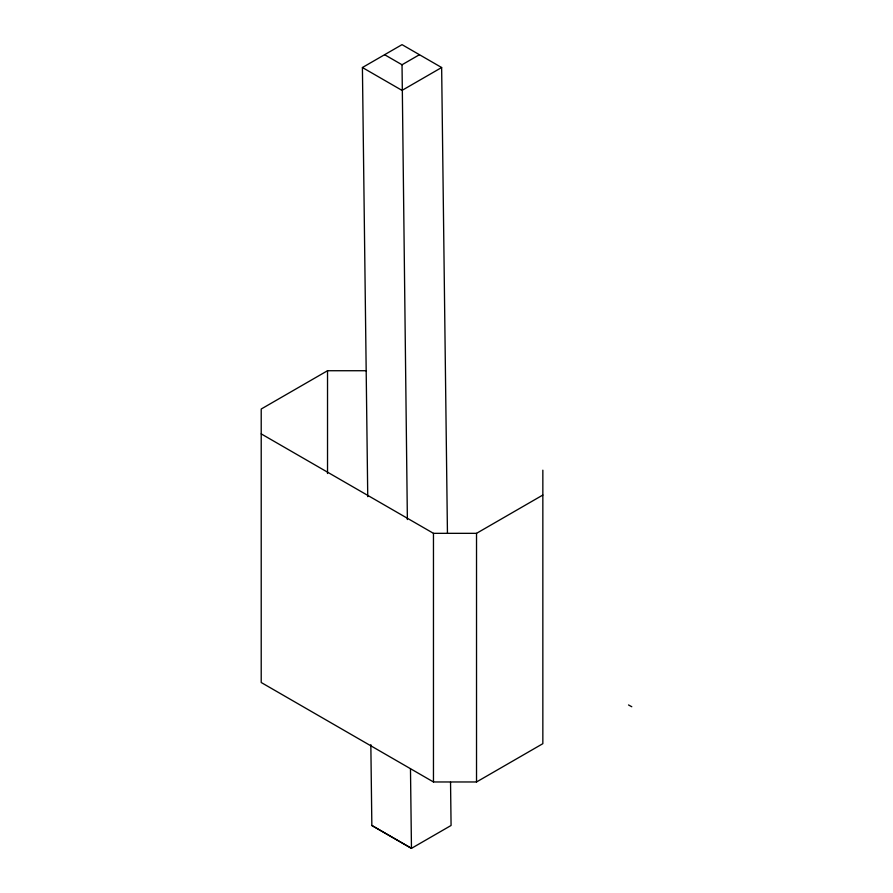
<?xml version="1.0" encoding="UTF-8"?>
<svg xmlns="http://www.w3.org/2000/svg" width="893" height="893" viewBox="0 0 893 893"><rect width="100%" height="100%" fill="white"/><g stroke="black" fill="none" stroke-linecap="round" stroke-linejoin="round"><path stroke-width="1.34" d="M367.749 496.664L362.413 67.522L402.029 44.65L441.644 67.522L447.438 532.887M384.604 54.707L402.029 64.765L419.453 54.707M441.644 67.522L402.029 90.394L362.413 67.522M366.431 370.729L327.53 370.729L261.214 409.016L261.214 682.509L433.462 781.967L476.527 781.967L542.844 743.679L542.844 470.187M261.214 433.886L433.462 533.333L476.527 533.333L542.844 495.046M628.516 704.957L631.786 706.743M370.841 744.662L371.845 825.478L411.461 848.35L451.077 825.478L450.541 782.279M371.845 825.478L411.461 848.35L410.479 768.929M407.375 519.536L402.029 64.765M476.527 533.333L476.527 781.967M433.462 533.333L433.462 781.967M327.53 370.729L327.53 473.513"/></g></svg>
